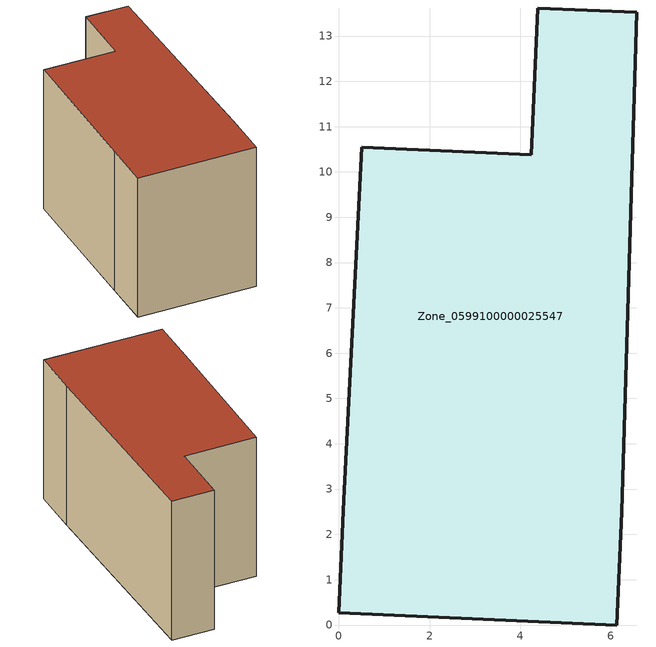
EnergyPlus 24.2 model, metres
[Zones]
Zone_0599100000025547
 floor ground (C_G): 6.13,0 0,0.27 0.11,2.77 0.5,10.55 4.24,10.38 4.39,13.62 6.57,13.52 6.24,2.5 z0.86
 wall outside (C_F): 0,0.27 6.13,0 6.24,2.5 6.57,13.52 4.39,13.62 4.24,10.38 0.5,10.55 0.11,2.77 0,0.27 z0.86:8.59
 roof outside (C_R): 0.11,2.77 0,0.27 6.13,0 6.24,2.5 6.57,13.52 4.39,13.62 4.24,10.38 0.5,10.55 z8.59
[BUILDING]
Pand.0599100000025547: North Axis=0; Terrain=City; Loads Convergence Tolerance Value=0.04; Temperature Convergence Tolerance Value=0.4; Solar Distribution=FullExterior; Maximum Number of Warmup Days=25; Minimum Number of Warmup Days=1
[Site:Location]
Rotterdam.The.Hague.AP_ZH_NLD Design_Conditions: Latitude=51.96; Longitude=4.45; Time Zone=1; Elevation=-4.5
[SITE:GROUNDTEMPERATURE:BUILDINGSURFACE]
18, 18, 18, 18, 18, 18, 18, 18, 18, 18, 18, 18
[MATERIAL] Thermal Absorptance=0.9; Solar Absorptance=0.7; Visible Absorptance=0.7
Name | Roughness | Thickness | Conductivity | Density | Specific Heat
G.TI.1975-1991 | MediumSmooth | 0.15 | 0.288461 | 540 | 1210
F.TI.1975-1991 | Rough | 0.3 | 0.230769 | 1920 | 840
R.TI.1975-1991 | MediumRough | 0.2 | 0.153846 | 1500 | 1000
[CONSTRUCTION]
C_G: G.TI.1975-1991
C_F: F.TI.1975-1991
C_R: R.TI.1975-1991
[ZONE]
Zone_0599100000025547: Type=1; Multiplier=1; Ceiling Height=Autocalculate; Volume=Autocalculate; Floor Area=autocalculate; Part of Total Floor Area=Yes
[ZONEINFILTRATION:DESIGNFLOWRATE]
Infil_Zone_0599100000025547: Zone or ZoneList or Space or SpaceList=Zone_0599100000025547; Schedule=AlwaysOn; Design Flow Rate Calculation Method=Flow/Area; Flow Rate per Floor Area=0.003; Constant Term Coefficient=1; Temperature Term Coefficient=0; Velocity Term Coefficient=0; Velocity Squared Term Coefficient=0
[HVACTEMPLATE:ZONE:IDEALLOADSAIRSYSTEM]
Zone_0599100000025547: Maximum Heating Supply Air Temperature=50; Minimum Cooling Supply Air Temperature=13; Maximum Heating Supply Air Humidity Ratio=0.0156; Minimum Cooling Supply Air Humidity Ratio=0.0077; Heating Limit=NoLimit; Cooling Limit=NoLimit; Dehumidification Control Type=ConstantSensibleHeatRatio; Cooling Sensible Heat Ratio=0.7; Dehumidification Setpoint=60; Humidification Control Type=None; Humidification Setpoint=30; Outdoor Air Method=None; Outdoor Air Flow Rate per Person=0.00944; Outdoor Air Flow Rate per Zone Floor Area=0; Outdoor Air Flow Rate per Zone=0; Demand Controlled Ventilation Type=None; Outdoor Air Economizer Type=NoEconomizer; Heat Recovery Type=None; Sensible Heat Recovery Effectiveness=0.7; Latent Heat Recovery Effectiveness=0.65
[ZONECONTROL:THERMOSTAT]
ThermostatControl_Zone_0599100000025547: Zone or ZoneList=Zone_0599100000025547; Control Type Schedule=DualSetpointControlType; Control 1=Thermostat_Zone_0599100000025547; Temperature Difference Between Cutout And Setpoint=0
[THERMOSTATSETPOINT:DUALSETPOINT]
Thermostat_Zone_0599100000025547: Heating Setpoint Temperature Schedule=HeatingSetpoint_Zone_0599100000025547; Cooling Setpoint Temperature Schedule=CoolingSetpoint_Zone_0599100000025547
[SCHEDULE:COMPACT]
HeatingSetpoint_Zone_0599100000025547: Through: 12/31, For: AllDays, Until: 24:00, 21
CoolingSetpoint_Zone_0599100000025547: Through: 12/31, For: AllDays, Until: 24:00, 24
DualSetpointControlType: Through: 12/31, For: AllDays, Until: 24:00, 4
AlwaysOn: Through: 12/31, For: AllDays, Until: 24:00, 1
